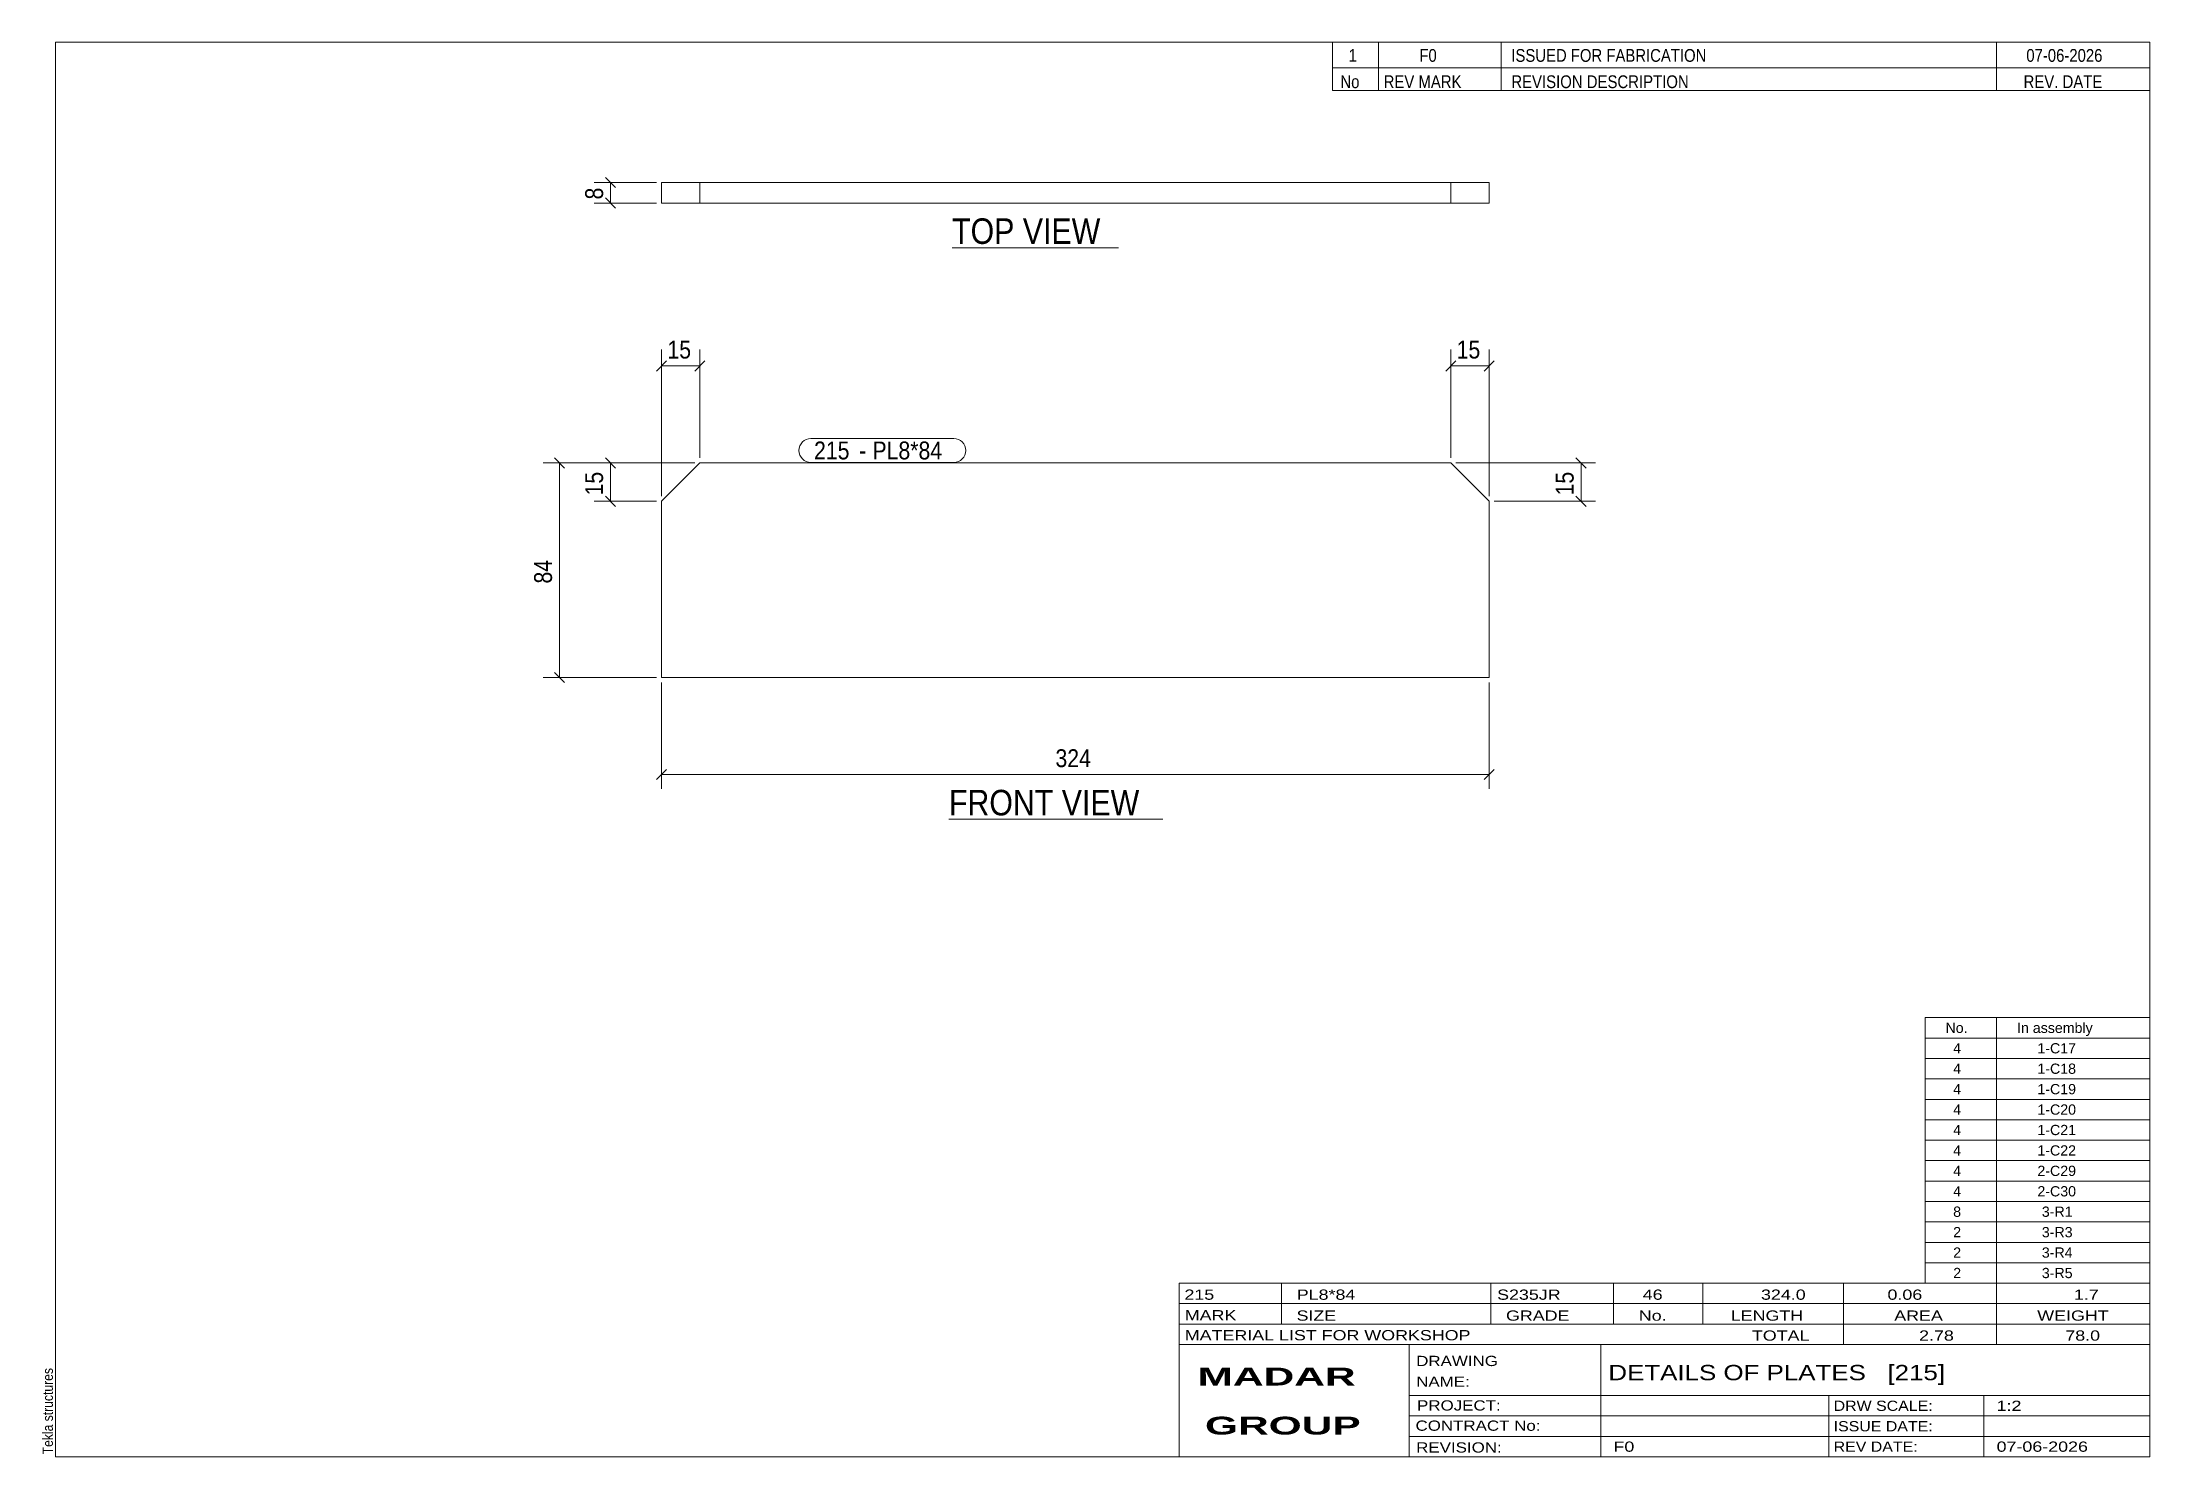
# Model space of a CAD drawing. Header units: millimetres. Extents: x 2 to 415, y 5 to 282.
import ezdxf

# ---------------------------------------------------------------- set-up
doc = ezdxf.new("R2010")
doc.units = ezdxf.units.MM
doc.linetypes.add('XKITLINE00', pattern=[0])
for name, color, linetype, lineweight in [('Dimensions', 7, 'Continuous', 0), ('DrawingSheet', 5, 'Continuous', 0), ('OtherObjectType', 7, 'Continuous', 0), ('Part', 2, 'Continuous', 0), ('PartMark', 7, 'Continuous', 0)]:
    doc.layers.add(name, color=color, linetype=linetype, lineweight=lineweight)
doc.styles.add('ARIAL', font='ARIAL.TTF')
doc.styles.add('ARIAL_BOLD', font='ARIALBD.TTF')
doc.styles.add('ARIAL_NARROW', font='ARIALN.TTF')

# ---------------------------------------------------------------- blocks, each defined once
blk = doc.blocks.new('*A1')
at = {"layer": 'Part', "color": 2, "linetype": 'XKITLINE00', "lineweight": 0}
for p, q in [((131.15, 199.6), (123.65, 192.1)), ((278.15, 199.6), (131.15, 199.6)), ((285.65, 192.1), (278.15, 199.6)), ((123.65, 192.1), (123.65, 157.6)), ((285.65, 157.6), (285.65, 192.1)), ((123.65, 157.6), (285.65, 157.6))]:
    blk.add_line(p, q, dxfattribs=at)
blk = doc.blocks.new('*A2')
at = {"layer": 'Part', "color": 2, "linetype": 'XKITLINE00', "lineweight": 0}
for p, q in [((123.65, 250.5), (123.65, 254.5)), ((123.65, 254.5), (285.65, 254.5)), ((131.15, 250.5), (131.15, 254.5)), ((278.15, 250.5), (278.15, 254.5)), ((285.65, 250.5), (285.65, 254.5)), ((285.65, 250.5), (123.65, 250.5))]:
    blk.add_line(p, q, dxfattribs=at)
blk = doc.blocks.new('*A3')
at = {"layer": 'DrawingSheet', "color": 5, "linetype": 'XKITLINE00', "lineweight": 0}
for p, q in [((415, 282), (5, 282)), ((5, 282), (5, 5)), ((415, 5), (415, 282)), ((5, 5), (415, 5))]:
    blk.add_line(p, q, dxfattribs=at)
at = {"layer": 'DrawingSheet', "color": 5, "style": 'ARIAL', "width": 0.85}
blk.add_text('Tekla structures', height=2, rotation=90, dxfattribs=at).set_placement((4.5, 5.5))
blk = doc.blocks.new('*A4')
at = {"layer": 'OtherObjectType', "color": 7, "linetype": 'XKITLINE00', "lineweight": 0}
for p, q in [((371, 91), (415, 91)), ((371, 87), (371, 91)), ((385, 87), (385, 91)), ((415, 87), (415, 91)), ((371, 87), (415, 87)), ((371, 83), (371, 87)), ((385, 83), (385, 87)), ((415, 83), (415, 87)), ((371, 83), (415, 83)), ((371, 79), (371, 83)), ((385, 79), (385, 83)), ((415, 79), (415, 83)), ((371, 79), (415, 79)), ((371, 75), (371, 79)), ((385, 75), (385, 79)), ((415, 75), (415, 79)), ((371, 75), (415, 75)), ((371, 71), (371, 75)), ((385, 71), (385, 75)), ((415, 71), (415, 75)), ((371, 71), (415, 71)), ((371, 67), (371, 71)), ((385, 67), (385, 71)), ((415, 67), (415, 71)), ((371, 67), (415, 67)), ((371, 63), (371, 67)), ((385, 63), (385, 67)), ((415, 63), (415, 67)), ((371, 63), (415, 63)), ((371, 59), (371, 63)), ((385, 59), (385, 63)), ((415, 59), (415, 63)), ((371, 59), (415, 59)), ((371, 55), (371, 59)), ((385, 55), (385, 59)), ((415, 55), (415, 59)), ((371, 55), (415, 55)), ((371, 51), (371, 55)), ((385, 51), (385, 55)), ((415, 51), (415, 55)), ((371, 51), (415, 51)), ((371, 47), (371, 51)), ((385, 47), (385, 51)), ((415, 47), (415, 51)), ((371, 47), (415, 47)), ((371, 43), (371, 47)), ((385, 43), (385, 47)), ((415, 43), (415, 47)), ((371, 43), (415, 43)), ((371, 39), (371, 43)), ((385, 39), (385, 43)), ((415, 39), (415, 43)), ((371, 39), (415, 39))]:
    blk.add_line(p, q, dxfattribs=at)
at = {"layer": 'OtherObjectType', "color": 7, "style": 'ARIAL_NARROW', "width": 1.211571}
for s, p in [('No.', (375, 88)), ('In assembly', (389, 88)), ('4', (376.5, 84)), ('1-C17', (392.99, 84)), ('4', (376.5, 80)), ('1-C18', (392.99, 80)), ('4', (376.5, 76)), ('1-C19', (392.99, 76)), ('4', (376.5, 72)), ('1-C20', (392.99, 72)), ('4', (376.5, 68)), ('1-C21', (392.99, 68)), ('1-C22', (392.99, 64)), ('4', (376.5, 64)), ('4', (376.5, 60)), ('2-C29', (392.99, 60)), ('4', (376.5, 56)), ('2-C30', (392.99, 56)), ('8', (376.5, 52)), ('3-R1', (393.86, 52)), ('2', (376.5, 48)), ('3-R3', (393.86, 48)), ('2', (376.5, 44)), ('3-R4', (393.86, 44)), ('2', (376.5, 40)), ('3-R5', (393.86, 40))]:
    blk.add_text(s, height=2, dxfattribs=at).set_placement(p)
blk = doc.blocks.new('*A5')
at = {"layer": 'OtherObjectType', "color": 7, "linetype": 'XKITLINE00', "lineweight": 0}
for p, q in [((255, 282), (415, 282)), ((415, 282), (255, 282)), ((255, 282), (255, 277)), ((264, 282), (264, 277)), ((288, 282), (288, 277)), ((385, 282), (385, 277)), ((415, 282), (415, 277)), ((255, 277), (415, 277)), ((255, 277), (255, 272.5)), ((255, 277), (415, 277)), ((264, 277), (264, 272.5)), ((288, 277), (288, 272.5)), ((385, 277), (385, 272.5)), ((415, 277), (415, 272.5)), ((415, 272.5), (255, 272.5))]:
    blk.add_line(p, q, dxfattribs=at)
at = {"layer": 'OtherObjectType', "color": 7, "style": 'ARIAL_NARROW'}
for s, width, p in [('1', 1.017001, (258.16, 278.15)), ('F0', 1.017001, (272, 278.15)), ('ISSUED FOR FABRICATION', 1.017001, (290, 278.15)), ('07-06-2026', 1.017001, (390.82, 278.15)), ('No', 1.02, (256.54, 273)), ('REV MARK', 1.02, (265, 273)), ('REVISION DESCRIPTION', 1.02, (290, 273)), ('REV. DATE', 1.02, (390.28, 273))]:
    blk.add_text(s, height=2.5, dxfattribs=dict(at, width=width)).set_placement(p)
blk = doc.blocks.new('*A6')
at = {"layer": 'OtherObjectType', "color": 7, "linetype": 'XKITLINE00', "lineweight": 0}
for p, q in [((225, 39), (415, 39)), ((225, 39), (225, 35)), ((225, 39), (415, 39)), ((245, 35), (245, 39)), ((286, 35), (286, 39)), ((310, 35), (310, 39)), ((327.5, 35), (327.5, 39)), ((355, 35), (355, 39)), ((385, 35), (385, 39)), ((415, 35), (415, 39)), ((225, 35), (415, 35)), ((225, 35), (225, 5)), ((225, 35), (415, 35)), ((245, 31), (245, 35)), ((286, 31), (286, 35)), ((310, 31), (310, 35)), ((327.5, 31), (327.5, 35)), ((355, 31), (355, 35)), ((385, 31), (385, 35)), ((415, 31), (415, 35)), ((225, 31), (415, 31)), ((355, 27), (355, 31)), ((385, 27), (385, 31)), ((415, 27), (415, 31)), ((225, 27), (415, 27)), ((270, 21), (270, 27)), ((307.5, 17), (307.5, 27)), ((415, 21), (415, 27)), ((270, 21), (270, 5)), ((415, 17), (415, 21)), ((270, 17), (415, 17)), ((307.5, 5), (307.5, 17)), ((352.16, 13), (352.16, 17)), ((382.5, 5), (382.5, 17)), ((415, 13), (415, 17)), ((270, 13), (415, 13)), ((352.16, 5), (352.16, 13)), ((415, 9), (415, 13)), ((270, 9), (415, 9)), ((415, 5), (415, 9)), ((225, 5), (415, 5)), ((262.5, 5), (415, 5))]:
    blk.add_line(p, q, dxfattribs=at)
at = {"layer": 'OtherObjectType', "color": 7, "style": 'ARIAL_NARROW'}
for s, height, width, p in [('215', 2, 1.525501, (226.01, 35.76)), ('PL8*84', 2, 1.525501, (248, 35.76)), ('S235JR', 2, 1.525501, (287.22, 35.76)), ('46', 2, 1.525501, (315.73, 35.76)), ('324.0', 2, 1.525501, (338.88, 35.76)), ('0.06', 2, 1.525501, (363.64, 35.76)), ('1.7', 2, 1.525501, (400.14, 35.76)), ('MARK', 2, 1.525501, (226.08, 31.73)), ('SIZE', 2, 1.525501, (247.96, 31.66)), ('GRADE', 2, 1.525501, (288.96, 31.66)), ('No.', 2, 1.525501, (314.96, 31.66)), ('LENGTH', 2, 1.525501, (332.96, 31.66)), ('AREA', 2, 1.525501, (364.96, 31.66)), ('WEIGHT', 2, 1.525501, (392.96, 31.66)), ('MATERIAL LIST FOR WORKSHOP', 2, 1.525501, (226.08, 27.82)), ('TOTAL', 2, 1.525501, (337.1, 27.75)), ('2.78', 2, 1.525501, (369.83, 27.75)), ('78.0', 2, 1.525501, (398.45, 27.75)), ('DRAWING', 2, 1.445, (271.38, 22.78)), ('NAME:', 2, 1.445, (271.38, 18.72)), ('DETAILS OF PLATES   [215]', 3, 1.474651, (309, 20)), ('PROJECT:', 2, 1.445, (271.55, 14.07)), ('DRW SCALE:', 2, 1.36, (353.1, 14)), ('1:2', 2, 1.525501, (385, 14)), ('CONTRACT No:', 2, 1.445, (271.25, 10.11)), ('ISSUE DATE:', 2, 1.36, (353.1, 10)), ('REVISION:', 2, 1.445, (271.38, 5.84)), ('F0', 2, 1.525501, (310, 6)), ('REV DATE:', 2, 1.36, (353.1, 6)), ('07-06-2026', 2, 1.525501, (385, 6))]:
    blk.add_text(s, height=height, dxfattribs=dict(at, width=width)).set_placement(p)
at = {"layer": 'OtherObjectType', "color": 1, "style": 'ARIAL_BOLD', "width": 1.7}
for s, p in [('MADAR ', (228.58, 18.97)), ('GROUP', (230.03, 9.37))]:
    blk.add_text(s, height=3.5, dxfattribs=at).set_placement(p)
blk = doc.blocks.new('*A7')
at = {"layer": 'Dimensions', "color": 7, "linetype": 'XKITLINE00', "lineweight": 0}
for p, q in [((123.65, 156.6), (123.65, 135.8)), ((285.65, 156.6), (285.65, 135.8)), ((124.64, 139.59), (122.66, 137.61)), ((123.65, 138.6), (285.65, 138.6)), ((286.64, 139.59), (284.66, 137.61))]:
    blk.add_line(p, q, dxfattribs=at)
at = {"layer": 'Dimensions', "color": 3}
for p in [(123.65, 138.6), (285.65, 138.6)]:
    blk.add_point(p, dxfattribs=at)
at = {"layer": 'Dimensions', "color": 3, "style": 'ARIAL', "width": 0.85}
blk.add_text('324', height=3.5, dxfattribs=at).set_placement((200.76, 140.05))
blk = doc.blocks.new('*A8')
at = {"layer": 'Dimensions', "color": 7, "linetype": 'XKITLINE00', "lineweight": 0}
for p, q in [((124.64, 219.59), (122.66, 217.61)), ((123.65, 193.1), (123.65, 221.8)), ((132.14, 219.59), (130.16, 217.61)), ((131.15, 200.6), (131.15, 221.8)), ((123.65, 218.6), (131.15, 218.6))]:
    blk.add_line(p, q, dxfattribs=at)
at = {"layer": 'Dimensions', "color": 3}
for p in [(123.65, 218.6), (131.15, 218.6)]:
    blk.add_point(p, dxfattribs=at)
at = {"layer": 'Dimensions', "color": 3, "style": 'ARIAL', "width": 0.85}
blk.add_text('15', height=3.5, dxfattribs=at).set_placement((124.8, 220.05))
blk = doc.blocks.new('*A9')
at = {"layer": 'Dimensions', "color": 7, "linetype": 'XKITLINE00', "lineweight": 0}
for p, q in [((279.14, 219.59), (277.16, 217.61)), ((278.15, 200.6), (278.15, 221.8)), ((286.64, 219.59), (284.66, 217.61)), ((285.65, 193.1), (285.65, 221.8)), ((278.15, 218.6), (285.65, 218.6))]:
    blk.add_line(p, q, dxfattribs=at)
at = {"layer": 'Dimensions', "color": 3}
for p in [(278.15, 218.6), (285.65, 218.6)]:
    blk.add_point(p, dxfattribs=at)
at = {"layer": 'Dimensions', "color": 3, "style": 'ARIAL', "width": 0.85}
blk.add_text('15', height=3.5, dxfattribs=at).set_placement((279.3, 220.05))
blk = doc.blocks.new('*A10')
at = {"layer": 'Dimensions', "color": 7, "linetype": 'XKITLINE00', "lineweight": 0}
for p, q in [((130.15, 199.6), (100.45, 199.6)), ((102.66, 200.59), (104.64, 198.61)), ((103.65, 157.6), (103.65, 199.6)), ((122.65, 157.6), (100.45, 157.6)), ((102.66, 158.59), (104.64, 156.61))]:
    blk.add_line(p, q, dxfattribs=at)
at = {"layer": 'Dimensions', "color": 3}
for p in [(103.65, 199.6), (103.65, 157.6)]:
    blk.add_point(p, dxfattribs=at)
at = {"layer": 'Dimensions', "color": 3, "style": 'ARIAL', "width": 0.85}
blk.add_text('84', height=3.5, rotation=90.0002, dxfattribs=at).set_placement((102.2, 176))
blk = doc.blocks.new('*A11')
at = {"layer": 'Dimensions', "color": 7, "linetype": 'XKITLINE00', "lineweight": 0}
for p, q in [((279.15, 199.6), (306.45, 199.6)), ((302.66, 200.59), (304.64, 198.61)), ((303.65, 192.1), (303.65, 199.6)), ((286.65, 192.1), (306.45, 192.1)), ((302.66, 193.09), (304.64, 191.11))]:
    blk.add_line(p, q, dxfattribs=at)
at = {"layer": 'Dimensions', "color": 3}
for p in [(303.65, 199.6), (303.65, 192.1)]:
    blk.add_point(p, dxfattribs=at)
at = {"layer": 'Dimensions', "color": 3, "style": 'ARIAL', "width": 0.85}
blk.add_text('15', height=3.5, rotation=90.0002, dxfattribs=at).set_placement((302.2, 193.25))
blk = doc.blocks.new('*A12')
at = {"layer": 'Dimensions', "color": 7, "linetype": 'XKITLINE00', "lineweight": 0}
for p, q in [((130.15, 199.6), (110.45, 199.6)), ((112.66, 200.59), (114.64, 198.61)), ((113.65, 192.1), (113.65, 199.6)), ((122.65, 192.1), (110.45, 192.1)), ((112.66, 193.09), (114.64, 191.11))]:
    blk.add_line(p, q, dxfattribs=at)
at = {"layer": 'Dimensions', "color": 3}
for p in [(113.65, 199.6), (113.65, 192.1)]:
    blk.add_point(p, dxfattribs=at)
at = {"layer": 'Dimensions', "color": 3, "style": 'ARIAL', "width": 0.85}
blk.add_text('15', height=3.5, rotation=90.0002, dxfattribs=at).set_placement((112.2, 193.25))
blk = doc.blocks.new('*A13')
at = {"layer": 'PartMark', "color": 7, "linetype": 'XKITLINE00', "lineweight": 0}
for p, q in [((152.9, 204.4), (180.86, 204.4)), ((152.9, 199.7), (180.86, 199.7))]:
    blk.add_line(p, q, dxfattribs=at)
for centre, start, end in [((152.9, 202.05), 90, 270), ((180.86, 202.05), 270, 90)]:
    blk.add_arc(centre, 2.35, start, end, dxfattribs=at)
at = {"layer": 'PartMark', "color": 1, "style": 'ARIAL', "width": 0.85}
blk.add_text('215', height=3.5, dxfattribs=at).set_placement((153.5, 200.3))
at = {"layer": 'PartMark', "color": 3, "style": 'ARIAL', "width": 0.85}
for s, p in [('PL8*84', (164.94, 200.3)), ('-', (162.34, 200.3))]:
    blk.add_text(s, height=3.5, dxfattribs=at).set_placement(p)
blk = doc.blocks.new('*A14')
at = {"layer": 'OtherObjectType', "color": 7, "linetype": 'XKITLINE00', "lineweight": 0}
blk.add_line((179.9, 129.85), (221.75, 129.85), dxfattribs=at)
at = {"layer": 'OtherObjectType', "color": 3, "style": 'ARIAL', "width": 0.85}
blk.add_text('FRONT VIEW', height=5, dxfattribs=at).set_placement((179.9, 130.6))
blk = doc.blocks.new('*A15')
at = {"layer": 'Dimensions', "color": 7, "linetype": 'XKITLINE00', "lineweight": 0}
for p, q in [((122.65, 254.5), (110.45, 254.5)), ((112.66, 255.49), (114.64, 253.51)), ((113.65, 250.5), (113.65, 254.5)), ((122.65, 250.5), (110.45, 250.5)), ((112.66, 251.49), (114.64, 249.51))]:
    blk.add_line(p, q, dxfattribs=at)
at = {"layer": 'Dimensions', "color": 3}
for p in [(113.65, 254.5), (113.65, 250.5)]:
    blk.add_point(p, dxfattribs=at)
at = {"layer": 'Dimensions', "color": 3, "style": 'ARIAL', "width": 0.85}
blk.add_text('8', height=3.5, rotation=90.0002, dxfattribs=at).set_placement((112.2, 251.2))
blk = doc.blocks.new('*A16')
at = {"layer": 'OtherObjectType', "color": 7, "linetype": 'XKITLINE00', "lineweight": 0}
blk.add_line((180.52, 241.75), (213.13, 241.75), dxfattribs=at)
at = {"layer": 'OtherObjectType', "color": 3, "style": 'ARIAL', "width": 0.85}
blk.add_text('TOP VIEW', height=5, dxfattribs=at).set_placement((180.52, 242.5))

msp = doc.modelspace()

# ---------------------------------------------------------------- block references
at = {"lineweight": 0}
for name in ['*A3', '*A5', '*A15', '*A2', '*A16', '*A8', '*A9', '*A13', '*A10', '*A12', '*A1', '*A11', '*A7', '*A14', '*A4', '*A6']:
    msp.add_blockref(name, (0, 0), dxfattribs=at)

doc.saveas('drawing.dxf')
